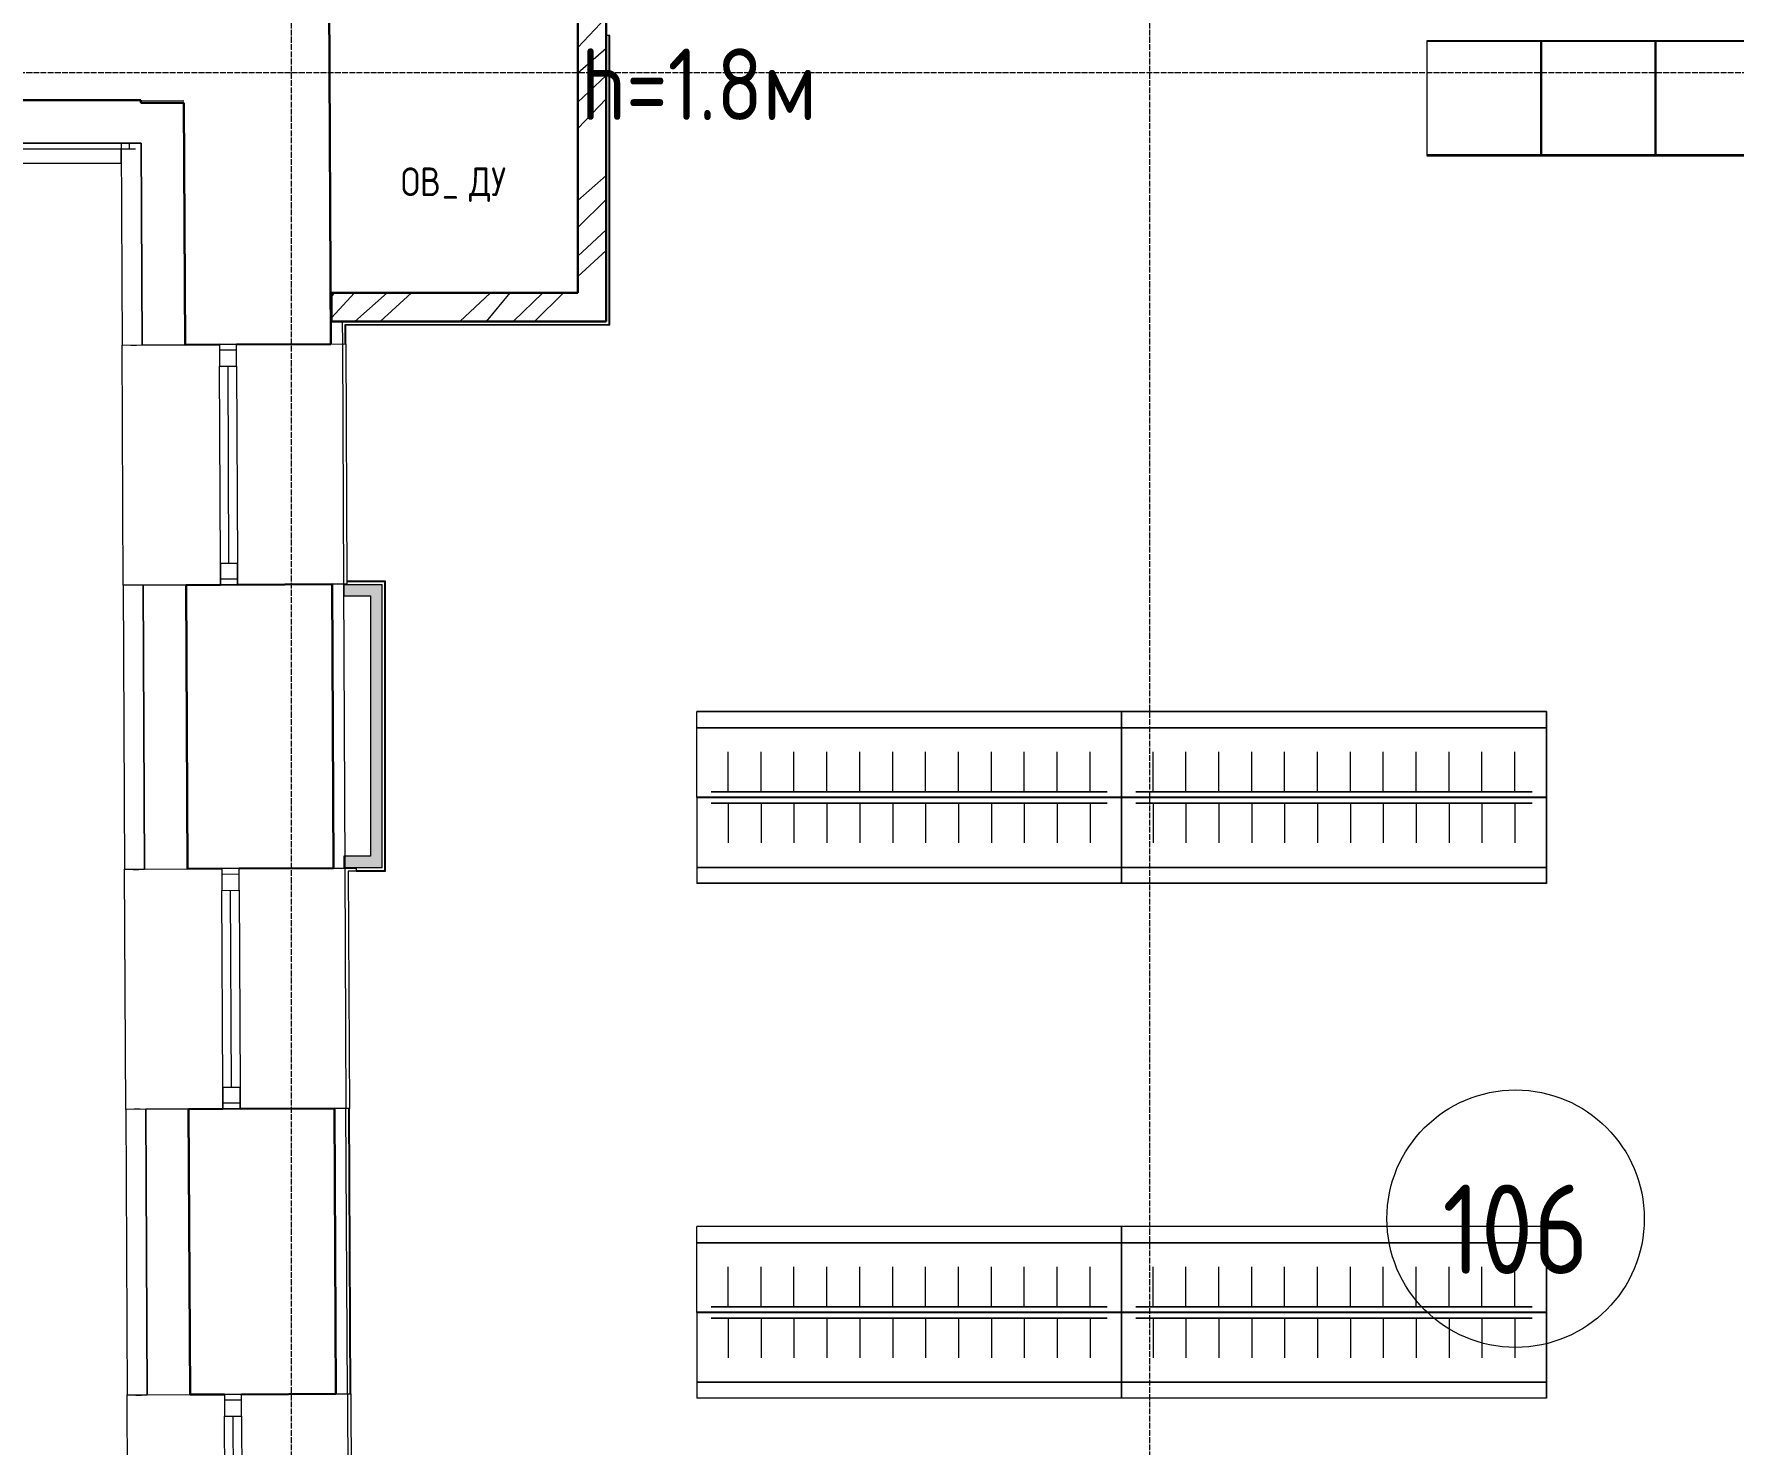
# Model space of a CAD drawing. Header units: millimetres. Extents: x -32 to 417638015, y -35 to 175284279.
# Drawn here: x 416263854 to 416269794, y 175235201 to 175240130 of the extents above; entities that cross this region are included whole.
import ezdxf
from ezdxf import colors
from ezdxf.entities.mleader import LeaderData, LeaderLine
from ezdxf.math import Vec2, Vec3

# ---------------------------------------------------------------- set-up
doc = ezdxf.new("R2010")
doc.units = ezdxf.units.MM
doc.linetypes.add('ADSK_Линия сетки', pattern=[25, 20, -2.5, 0, -2.5])
for name, color, linetype, lineweight in [('_ Окна', 7, 'Continuous', 9), ('_ЭМ_ТХобщее_слой', 7, 'Continuous', 30), ('Аннотация', 7, 'Continuous', 18), ('Окна', 7, 'Continuous', 9), ('Оси', 253, 'Continuous', 9), ('Перекрытие', 7, 'Continuous', 18), ('Стены внутренние', 7, 'Continuous', 18), ('Стены наружные', 7, 'Continuous', 18), ('Стены несущие', 7, 'Continuous', 30), ('Стены отделка', 7, 'Continuous', 30), ('Стены штриховка', 7, 'Continuous', 9), ('ШТРИХОВКА', 252, 'Continuous', 15)]:
    doc.layers.add(name, color=color, linetype=linetype, lineweight=lineweight)
doc.layers.add('_ЭМ_Надписи', color=7, linetype='Continuous')
doc.layers.add('ЭОМ_Лотки рабочие', color=5, linetype='Continuous')
doc.layers.add('Линии', color=7, linetype='Continuous', lineweight=9, true_color=0x00a600)
doc.styles.add('GOST Common', font='GOST_Common.ttf', dxfattribs={"width": 0.9, "height": 349.9999999999996})
doc.styles.add('GOST Common_5', font='GOST_Common.ttf', dxfattribs={"width": 0.9, "height": 200})
doc.styles.add('ЭОМ', font='isocpeur.ttf', dxfattribs={"width": 0.85, "height": 250})
pattern_1 = [(45, (-31496.66335460375, 188.9018102923583), (-269.4076836320746, 269.4076836320746), []), (45, (-31406.86075460375, 188.9018102923583), (-269.4076836320746, 269.4076836320746), []), (45, (-31317.05815460374, 188.9018102923583), (-269.4076836320746, 269.4076836320746), []), (45, (-31227.25535460375, 188.9018102923583), (-269.4076836320746, 269.4076836320746), [])]

# ---------------------------------------------------------------- blocks, each defined once
blk = doc.blocks.new('ТХ 1 этаж.')
at = {"color": 252, "lineweight": 0, "true_color": 0x939598}
for p, q in [((11381.10927252831, 7039.53339026001), (12581.10927252831, 7039.53339026001)), ((12581.10927252831, 7039.53339026001), (11381.10927252831, 7039.53339026001)), ((11381.10927252831, 7039.53339026001), (11381.10927252831, 6639.53339026001)), ((11381.10927252831, 6639.533390259894), (12381.10927252831, 6639.533390259894)), ((10314.4305206469, 4695.620639295201), (8829.430520647133, 4695.620639295201)), ((8829.430520647133, 4395.620639295201), (8829.430520647133, 4695.620639295201)), ((10314.4305206469, 4395.620639295201), (10314.4305206469, 4695.620639295201)), ((10314.4305206469, 4695.620639295201), (10314.4305206469, 4395.620639295201)), ((11799.43052064667, 4695.620639295201), (10314.4305206469, 4695.620639295201)), ((10314.4305206469, 4395.620639295201), (10314.4305206469, 4695.620639295201)), ((11799.43052064667, 4395.620639295201), (11799.43052064667, 4695.620639295201)), ((11799.43052064667, 4695.620639295201), (11799.43052064667, 4395.620639295201)), ((8829.430520647133, 4639.620639295201), (10314.4305206469, 4639.620639295201)), ((10314.4305206469, 4639.620639295201), (11799.43052064667, 4639.620639295201)), ((8939.430520647147, 4415.620639295201), (8939.430520647147, 4554.243053930695)), ((9054.430520647133, 4415.620639295201), (9054.430520647133, 4554.243053930695)), ((9169.430520647133, 4415.620639295201), (9169.430520647133, 4554.243053930695)), ((9284.430520647147, 4415.620639295201), (9284.430520647147, 4554.243053930695)), ((9399.430520647147, 4415.620639295201), (9399.430520647147, 4554.243053930695)), ((9514.430520647133, 4415.620639295201), (9514.430520647133, 4554.243053930695)), ((9629.430520647147, 4415.620639295201), (9629.430520647147, 4554.243053930695)), ((9744.430520647133, 4415.620639295201), (9744.430520647133, 4554.243053930695)), ((9859.430520647133, 4415.620639295201), (9859.430520647133, 4554.243053930695)), ((9974.430520647147, 4415.620639295201), (9974.430520647147, 4554.243053930695)), ((10089.43052064713, 4415.620639295201), (10089.43052064713, 4554.243053930695)), ((10204.43052064713, 4415.620639295201), (10204.43052064713, 4554.243053930695)), ((10424.43052064691, 4415.620639295201), (10424.43052064691, 4554.243053930695)), ((10539.4305206469, 4415.620639295201), (10539.4305206469, 4554.243053930695)), ((10654.4305206469, 4415.620639295201), (10654.4305206469, 4554.243053930695)), ((10769.43052064691, 4415.620639295201), (10769.43052064691, 4554.243053930695)), ((10884.43052064691, 4415.620639295201), (10884.43052064691, 4554.243053930695)), ((10999.4305206469, 4415.620639295201), (10999.4305206469, 4554.243053930695)), ((11114.43052064691, 4415.620639295201), (11114.43052064691, 4554.243053930695)), ((11229.4305206469, 4415.620639295201), (11229.4305206469, 4554.243053930695)), ((11344.4305206469, 4415.620639295201), (11344.4305206469, 4554.243053930695)), ((11459.43052064691, 4415.620639295201), (11459.43052064691, 4554.243053930695)), ((11574.4305206469, 4415.620639295201), (11574.4305206469, 4554.243053930695)), ((11689.4305206469, 4415.620639295201), (11689.4305206469, 4554.243053930695)), ((10314.4305206469, 4395.620639295201), (8829.430520647133, 4395.620639295201)), ((10314.4305206469, 4395.620639295201), (8829.430520647133, 4395.620639295201)), ((8829.430520647133, 4395.620639295201), (10314.4305206469, 4395.620639295201)), ((8829.430520647133, 4395.620639295201), (10314.4305206469, 4395.620639295201)), ((8829.430520647133, 4395.620639295201), (8829.430520647133, 4095.620639295201)), ((8879.430520647147, 4415.620639295201), (10264.43052064713, 4415.620639295201)), ((10314.4305206469, 4395.620639295201), (10314.4305206469, 4095.620639295201)), ((10314.4305206469, 4095.620639295201), (10314.4305206469, 4395.620639295201)), ((11799.43052064667, 4395.620639295201), (10314.4305206469, 4395.620639295201)), ((11799.43052064667, 4395.620639295201), (10314.4305206469, 4395.620639295201)), ((10314.4305206469, 4395.620639295201), (11799.43052064667, 4395.620639295201)), ((10314.4305206469, 4395.620639295201), (11799.43052064667, 4395.620639295201)), ((10314.4305206469, 4395.620639295201), (10314.4305206469, 4095.620639295201)), ((10364.43052064691, 4415.620639295201), (11749.4305206469, 4415.620639295201)), ((11799.43052064667, 4395.620639295201), (11799.43052064667, 4095.620639295201)), ((11799.43052064667, 4095.620639295201), (11799.43052064667, 4395.620639295201)), ((8879.430520647147, 4375.620639295201), (10264.43052064713, 4375.620639295201)), ((8939.430520647147, 4375.620639295201), (8939.430520647147, 4236.998224659706)), ((9054.430520647133, 4375.620639295201), (9054.430520647133, 4236.998224659706)), ((9169.430520647133, 4375.620639295201), (9169.430520647133, 4236.998224659706)), ((9284.430520647147, 4375.620639295201), (9284.430520647147, 4236.998224659706)), ((9399.430520647147, 4375.620639295201), (9399.430520647147, 4236.998224659706)), ((9514.430520647133, 4375.620639295201), (9514.430520647133, 4236.998224659706)), ((9629.430520647147, 4375.620639295201), (9629.430520647147, 4236.998224659706)), ((9744.430520647133, 4375.620639295201), (9744.430520647133, 4236.998224659706)), ((9859.430520647133, 4375.620639295201), (9859.430520647133, 4236.998224659706)), ((9974.430520647147, 4375.620639295201), (9974.430520647147, 4236.998224659706)), ((10089.43052064713, 4375.620639295201), (10089.43052064713, 4236.998224659706)), ((10204.43052064713, 4375.620639295201), (10204.43052064713, 4236.998224659706)), ((10364.43052064691, 4375.620639295201), (11749.4305206469, 4375.620639295201)), ((10424.43052064691, 4375.620639295201), (10424.43052064691, 4236.998224659706)), ((10539.4305206469, 4375.620639295201), (10539.4305206469, 4236.998224659706)), ((10654.4305206469, 4375.620639295201), (10654.4305206469, 4236.998224659706)), ((10769.43052064691, 4375.620639295201), (10769.43052064691, 4236.998224659706)), ((10884.43052064691, 4375.620639295201), (10884.43052064691, 4236.998224659706)), ((10999.4305206469, 4375.620639295201), (10999.4305206469, 4236.998224659706)), ((11114.43052064691, 4375.620639295201), (11114.43052064691, 4236.998224659706)), ((11229.4305206469, 4375.620639295201), (11229.4305206469, 4236.998224659706)), ((11344.4305206469, 4375.620639295201), (11344.4305206469, 4236.998224659706)), ((11459.43052064691, 4375.620639295201), (11459.43052064691, 4236.998224659706)), ((11574.4305206469, 4375.620639295201), (11574.4305206469, 4236.998224659706)), ((11689.4305206469, 4375.620639295201), (11689.4305206469, 4236.998224659706)), ((8829.430520647133, 4151.620639295201), (10314.4305206469, 4151.620639295201)), ((10314.4305206469, 4151.620639295201), (11799.43052064667, 4151.620639295201)), ((10314.4305206469, 4095.620639295201), (8829.430520647133, 4095.620639295201)), ((11799.43052064667, 4095.620639295201), (10314.4305206469, 4095.620639295201)), ((10314.4305206469, 2895.620639295201), (8829.430520647133, 2895.620639295201)), ((8829.430520647133, 2595.620639295201), (8829.430520647133, 2895.620639295201)), ((10314.4305206469, 2595.620639295201), (10314.4305206469, 2895.620639295201)), ((10314.4305206469, 2895.620639295201), (10314.4305206469, 2595.620639295201)), ((11799.43052064667, 2895.620639295201), (10314.4305206469, 2895.620639295201)), ((10314.4305206469, 2595.620639295201), (10314.4305206469, 2895.620639295201)), ((11799.43052064667, 2595.620639295201), (11799.43052064667, 2895.620639295201)), ((11799.43052064667, 2895.620639295201), (11799.43052064667, 2595.620639295201)), ((8829.430520647133, 2839.620639295201), (10314.4305206469, 2839.620639295201)), ((10314.4305206469, 2839.620639295201), (11799.43052064667, 2839.620639295201)), ((8939.430520647147, 2615.620639295201), (8939.430520647147, 2754.243053930695)), ((9054.430520647133, 2615.620639295201), (9054.430520647133, 2754.243053930695)), ((9169.430520647133, 2615.620639295201), (9169.430520647133, 2754.243053930695)), ((9284.430520647147, 2615.620639295201), (9284.430520647147, 2754.243053930695)), ((9399.430520647147, 2615.620639295201), (9399.430520647147, 2754.243053930695)), ((9514.430520647133, 2615.620639295201), (9514.430520647133, 2754.243053930695)), ((9629.430520647147, 2615.620639295201), (9629.430520647147, 2754.243053930695)), ((9744.430520647133, 2615.620639295201), (9744.430520647133, 2754.243053930695)), ((9859.430520647133, 2615.620639295201), (9859.430520647133, 2754.243053930695)), ((9974.430520647147, 2615.620639295201), (9974.430520647147, 2754.243053930695)), ((10089.43052064713, 2615.620639295201), (10089.43052064713, 2754.243053930695)), ((10204.43052064713, 2615.620639295201), (10204.43052064713, 2754.243053930695)), ((10424.43052064691, 2615.620639295201), (10424.43052064691, 2754.243053930695)), ((10539.4305206469, 2615.620639295201), (10539.4305206469, 2754.243053930695)), ((10654.4305206469, 2615.620639295201), (10654.4305206469, 2754.243053930695)), ((10769.43052064691, 2615.620639295201), (10769.43052064691, 2754.243053930695)), ((10884.43052064691, 2615.620639295201), (10884.43052064691, 2754.243053930695)), ((10999.4305206469, 2615.620639295201), (10999.4305206469, 2754.243053930695)), ((11114.43052064691, 2615.620639295201), (11114.43052064691, 2754.243053930695)), ((11229.4305206469, 2615.620639295201), (11229.4305206469, 2754.243053930695)), ((11344.4305206469, 2615.620639295201), (11344.4305206469, 2754.243053930695)), ((11459.43052064691, 2615.620639295201), (11459.43052064691, 2754.243053930695)), ((11574.4305206469, 2615.620639295201), (11574.4305206469, 2754.243053930695)), ((11689.4305206469, 2615.620639295201), (11689.4305206469, 2754.243053930695)), ((8879.430520647147, 2615.620639295201), (10264.43052064713, 2615.620639295201)), ((10364.43052064691, 2615.620639295201), (11749.4305206469, 2615.620639295201)), ((10314.4305206469, 2595.620639295201), (8829.430520647133, 2595.620639295201)), ((10314.4305206469, 2595.620639295201), (8829.430520647133, 2595.620639295201)), ((8829.430520647133, 2595.620639295201), (10314.4305206469, 2595.620639295201)), ((8829.430520647133, 2595.620639295201), (10314.4305206469, 2595.620639295201)), ((8829.430520647133, 2595.620639295201), (8829.430520647133, 2295.620639295201)), ((8879.430520647147, 2575.620639295201), (10264.43052064713, 2575.620639295201)), ((8939.430520647147, 2575.620639295201), (8939.430520647147, 2436.998224659706)), ((9054.430520647133, 2575.620639295201), (9054.430520647133, 2436.998224659706)), ((9169.430520647133, 2575.620639295201), (9169.430520647133, 2436.998224659706)), ((9284.430520647147, 2575.620639295201), (9284.430520647147, 2436.998224659706)), ((9399.430520647147, 2575.620639295201), (9399.430520647147, 2436.998224659706)), ((9514.430520647133, 2575.620639295201), (9514.430520647133, 2436.998224659706)), ((9629.430520647147, 2575.620639295201), (9629.430520647147, 2436.998224659706)), ((9744.430520647133, 2575.620639295201), (9744.430520647133, 2436.998224659706)), ((9859.430520647133, 2575.620639295201), (9859.430520647133, 2436.998224659706)), ((9974.430520647147, 2575.620639295201), (9974.430520647147, 2436.998224659706)), ((10089.43052064713, 2575.620639295201), (10089.43052064713, 2436.998224659706)), ((10204.43052064713, 2575.620639295201), (10204.43052064713, 2436.998224659706)), ((10314.4305206469, 2595.620639295201), (10314.4305206469, 2295.620639295201)), ((10314.4305206469, 2295.620639295201), (10314.4305206469, 2595.620639295201)), ((11799.43052064667, 2595.620639295201), (10314.4305206469, 2595.620639295201)), ((11799.43052064667, 2595.620639295201), (10314.4305206469, 2595.620639295201)), ((10314.4305206469, 2595.620639295201), (11799.43052064667, 2595.620639295201)), ((10314.4305206469, 2595.620639295201), (11799.43052064667, 2595.620639295201)), ((10314.4305206469, 2595.620639295201), (10314.4305206469, 2295.620639295201)), ((10364.43052064691, 2575.620639295201), (11749.4305206469, 2575.620639295201)), ((10424.43052064691, 2575.620639295201), (10424.43052064691, 2436.998224659706)), ((10539.4305206469, 2575.620639295201), (10539.4305206469, 2436.998224659706)), ((10654.4305206469, 2575.620639295201), (10654.4305206469, 2436.998224659706)), ((10769.43052064691, 2575.620639295201), (10769.43052064691, 2436.998224659706)), ((10884.43052064691, 2575.620639295201), (10884.43052064691, 2436.998224659706)), ((10999.4305206469, 2575.620639295201), (10999.4305206469, 2436.998224659706)), ((11114.43052064691, 2575.620639295201), (11114.43052064691, 2436.998224659706)), ((11229.4305206469, 2575.620639295201), (11229.4305206469, 2436.998224659706)), ((11344.4305206469, 2575.620639295201), (11344.4305206469, 2436.998224659706)), ((11459.43052064691, 2575.620639295201), (11459.43052064691, 2436.998224659706)), ((11574.4305206469, 2575.620639295201), (11574.4305206469, 2436.998224659706)), ((11689.4305206469, 2575.620639295201), (11689.4305206469, 2436.998224659706)), ((11799.43052064667, 2595.620639295201), (11799.43052064667, 2295.620639295201)), ((11799.43052064667, 2295.620639295201), (11799.43052064667, 2595.620639295201)), ((8829.430520647133, 2351.620639295201), (10314.4305206469, 2351.620639295201)), ((10314.4305206469, 2351.620639295201), (11799.43052064667, 2351.620639295201)), ((10314.4305206469, 2295.620639295201), (8829.430520647133, 2295.620639295201)), ((11799.43052064667, 2295.620639295201), (10314.4305206469, 2295.620639295201))]:
    blk.add_line(p, q, dxfattribs=at)
at = {"color": 252, "true_color": 0x939598}
for p, q in [((11781.10927252831, 6639.53339026001), (11781.10927252831, 7039.53339026001)), ((12181.10927252831, 6639.533390259894), (12181.10927252831, 7039.533390259894)), ((11381.10927252831, 6639.53339026001), (12581.10927252831, 6639.53339026001)), ((11381.10927252831, 6639.53339026001), (11781.10927252831, 6639.53339026001))]:
    blk.add_line(p, q, dxfattribs=at)
blk = doc.blocks.new('1 этаж')
at = {"layer": 'Стены внутренние', "lineweight": 9}
h = blk.add_hatch(dxfattribs=at)
h.set_pattern_fill('ANSI34', color=8, scale=20, style=0)
h.set_pattern_definition(pattern_1)
h.paths.add_polyline_path([(1556.768156856095, 7713.901810292336), (1656.768156856124, 7713.901810292336), (1656.768156856124, 8780.912750964777), (1556.768156856095, 8780.912750964777), (1556.768156856095, 8186.075984371604)])
h = blk.add_hatch(dxfattribs=at)
h.set_pattern_fill('ANSI34', color=8, scale=20, style=0)
h.set_pattern_definition(pattern_1)
h.paths.add_polyline_path([(1656.768156856124, 7613.901810292351), (1656.768156856124, 7713.901810292336), (696.7681568561529, 7713.901810292336), (696.7681568561529, 7613.901810292369), (1556.768156856095, 7613.901810292351)])
at = {"layer": 'Стены внутренние'}
for points in [[(739.6755332989269, 6654.617043210303), (872.9522242895619, 6654.617043210303), (872.9522242895619, 6694.617043210294), (739.6755332989269, 6694.25322732038), (739.6755332989269, 6662.490293558334)], [(872.9275870261772, 5704.65340452306), (872.9522242895619, 5705.073213763666), (872.9522242895619, 6654.617043210303), (832.9522242895619, 6654.617043210303), (832.9522242895619, 5704.65340452306), (872.7798394185374, 5704.65340452306)], [(742.8796179534402, 5704.65340452306), (832.9522242895619, 5705.073213763666), (832.9522242895619, 5744.65340452312), (742.689393677545, 5744.65340452312), (742.8776215057296, 5705.073213763666)]]:
    blk.add_hatch(color=8, dxfattribs=at).paths.add_polyline_path(points)
at = {"layer": '_ Окна', "color": 8, "lineweight": 18}
for p, q in [((364.1773292639449, 7533.674385008593), (304.1780077263456, 7533.389051821237)), ((304.1780077263456, 7533.389051821237), (304.5394297636643, 7457.389911206944)), ((364.5387513012636, 7457.675244394301), (364.1773292639449, 7533.674385008593)), ((304.5394297636643, 7457.389911206944), (364.5387513012636, 7457.675244394301)), ((307.8112503120225, 6769.397690909142), (367.8105718496219, 6769.683024096499)), ((308.1726723493412, 6693.398550294852), (307.8112503120225, 6769.397690909142)), ((367.8105718496219, 6769.683024096499), (368.1719938869405, 6693.683883482208)), ((368.1719938869405, 6693.683883482208), (308.1726723493412, 6693.398550294852)), ((372.8895025845599, 5701.695100727238), (312.8901810469605, 5701.409767539882)), ((312.8901810469605, 5701.409767539882), (313.2516030842792, 5625.410626925589)), ((373.2509246218785, 5625.695960112947), (372.8895025845599, 5701.695100727238)), ((313.2516030842792, 5625.410626925589), (373.2509246218785, 5625.695960112947)), ((316.5234236326375, 4937.418406627787), (376.5227451702368, 4937.703739815144)), ((316.8848456699561, 4861.419266013497), (316.5234236326375, 4937.418406627787)), ((376.5227451702368, 4937.703739815144), (376.8841672075554, 4861.704599200853)), ((376.8841672075554, 4861.704599200853), (316.8848456699561, 4861.419266013497)), ((381.6302092239242, 3863.715884292122), (321.6308876863249, 3863.430551104765)), ((321.6308876863249, 3863.430551104765), (321.9923097236436, 3787.431410490473)), ((381.9916312612429, 3787.71674367783), (381.6302092239242, 3863.715884292122)), ((321.9923097236436, 3787.431410490473), (381.9916312612429, 3787.71674367783))]:
    blk.add_line(p, q, dxfattribs=at)
at = {"layer": '_ Окна', "color": 8}
for p, q in [((364.2724403263972, 7513.674611162727), (304.2731187887979, 7513.38927797537)), ((337.8109110808262, 6769.54035750282), (334.5390905324701, 7457.532577800623)), ((368.0768828244882, 6713.683657328073), (308.0775612868889, 6713.398324140716)), ((372.9846136470122, 5681.695326881372), (312.9852921094129, 5681.409993694015)), ((346.5230844014412, 4937.561073221465), (343.2512638530851, 5625.553293519268)), ((376.7890561451032, 4881.704373046719), (316.7897346075039, 4881.419039859361)), ((381.7253202863765, 3843.716110446255), (321.7259987487772, 3843.430777258899)), ((355.2637910408055, 3099.581856786349), (351.9919704924495, 3787.574077084151))]:
    blk.add_line(p, q, dxfattribs=at)
at = {"layer": 'Линии', "color": 8}
blk.add_circle((4835.432703231927, 4477.829452225124), 450.0000000000006, dxfattribs=at)
at = {"layer": 'Окна', "color": 8}
for p, q in [((364.1773292639449, 7533.674385008593), (304.1780077263456, 7533.389051821237)), ((304.1780077263456, 7533.389051821237), (304.5394297636643, 7457.389911206944)), ((364.5387513012636, 7457.675244394301), (364.1773292639449, 7533.674385008593)), ((307.8112503120268, 6769.397690909143), (304.5394297636708, 7457.389911206945)), ((364.5387513013328, 7457.675244394301), (367.8105718496888, 6769.683024096499)), ((307.8112503120225, 6769.397690909142), (308.1726723493412, 6693.398550294852)), ((368.1719938869405, 6693.683883482208), (367.8105718496219, 6769.683024096499)), ((308.1726723493412, 6693.398550294852), (368.1719938869405, 6693.683883482208)), ((372.8895025845599, 5701.695100727238), (312.8901810469605, 5701.409767539882)), ((312.8901810469605, 5701.409767539882), (313.2516030842792, 5625.410626925589)), ((373.2509246218785, 5625.695960112947), (372.8895025845599, 5701.695100727238)), ((316.5234236326418, 4937.418406627788), (313.2516030842858, 5625.41062692559)), ((373.2509246219478, 5625.695960112947), (376.5227451703038, 4937.703739815144)), ((316.5234236326375, 4937.418406627787), (316.8848456699561, 4861.419266013497)), ((376.8841672075554, 4861.704599200853), (376.5227451702368, 4937.703739815144)), ((316.8848456699561, 4861.419266013497), (376.8841672075554, 4861.704599200853)), ((381.6302092239242, 3863.715884292122), (321.6308876863249, 3863.430551104765)), ((321.6308876863249, 3863.430551104765), (321.9923097236436, 3787.431410490473)), ((381.9916312612429, 3787.71674367783), (381.6302092239242, 3863.715884292122)), ((325.2641302720061, 3099.439190192671), (321.9923097236501, 3787.431410490473)), ((381.9916312613121, 3787.71674367783), (385.2634518096681, 3099.724523380028))]:
    blk.add_line(p, q, dxfattribs=at)
at = {"layer": 'Оси', "color": 8, "linetype": 'ADSK_Линия сетки'}
for p, q in [((556.7659264766962, -4162.595295516289), (556.7659264767744, 44411.90026894405)), ((3556.765926476695, -4162.595295516295), (3556.765926476774, 44411.90026894404)), ((-9557.52796469443, 8483.901810291965), (56672.20057343818, 8483.90181029175))]:
    blk.add_line(p, q, dxfattribs=at)
at = {"layer": 'Перекрытие', "color": 8}
for p, q in [((696.7681568561529, 7613.901810292362), (693.7995307523233, 7613.901810292362)), ((738.1725655886112, 6694.443449445283), (739.6755332989269, 6694.450596968891))]:
    blk.add_line(p, q, dxfattribs=at)
at = {"layer": 'Стены внутренние', "color": 8}
for p, q in [((734.1731454125256, 7535.433939663959), (738.1678100355202, 6695.443438137576)), ((742.8853187331406, 5703.454655382604), (746.8799833561352, 4863.464153856221)), ((751.626025372505, 3865.475438947487), (755.6206899954705, 3025.484937421103))]:
    blk.add_line(p, q, dxfattribs=at)
at = {"layer": 'Стены наружные', "color": 8}
for p, q in [((-9.595989156136056, 8237.491826409503), (-6364.626614976296, 8237.491826409503)), ((-6364.50224971438, 8217.491826409507), (-9.595989156136056, 8217.491826409438)), ((-31.82348303031176, 6691.781662233167), (-35.81814765330637, 7531.77216375955)), ((-5.813957485224819, 7531.009952723387), (14.18581636063755, 7531.105063785839)), ((746.1730097200198, 7535.491006301436), (750.1148084561573, 6706.617043210283)), ((750.1676743430144, 6695.500504775049), (748.1676969584369, 6695.490993668804)), ((-23.1113097096968, 4859.802377951808), (-27.1059743326914, 5699.792879478193)), ((2.900236109708203, 5698.605848991829), (2.893912587984232, 5699.935547147372)), ((2.900236109708203, 5698.605848991829), (22.90000995557057, 5698.700960054281)), ((22.89368643896887, 5700.030657134343), (22.90000995557057, 5698.700960054281)), ((782.9371375495975, 5692.653404523051), (754.9368209302484, 5692.653404523051)), ((754.9368209302484, 5692.653404523055), (758.8798476636584, 4863.521220493694)), ((26.88314319800702, 4861.135255362686), (6.883369352144655, 4861.040144300234)), ((-14.37060307030333, 3021.823161516693), (-18.36526769329794, 3861.813663043076)), ((11.63892247475451, 3861.051452006923), (31.63869632061687, 3861.146563069375)), ((763.6258896799991, 3865.532505584961), (767.5674633292365, 3036.705873343406))]:
    blk.add_line(p, q, dxfattribs=at)
at = {"layer": 'Стены несущие', "color": 8}
for p, q in [((688.458173369494, 8737.072311522537), (694.1735977208009, 7535.24371753907)), ((1656.768156856124, 7613.901810292351), (1656.768156856124, 8780.91275096474)), ((1556.768156856095, 8680.912750964762), (1556.768156856095, 7713.901810292329)), ((-3663.810698381189, 8387.491826410198), (30.11317756527569, 8387.491826410125)), ((30.11317756527569, 8387.491826410125), (30.15563443221617, 8378.564076923078)), ((30.15563443221617, 8378.564076923078), (180.1590546822117, 8378.20154168651)), ((180.1590546822117, 8378.20154168658), (184.1793646511796, 7532.818385446513)), ((184.1793646515289, 7532.818385446513), (180.159054682561, 8378.20154168658)), ((1556.768156856095, 7713.901810292329), (696.7681568561529, 7713.901810292329)), ((696.7681568561529, 7713.901810292329), (696.7681568561529, 7613.901810292351)), ((696.7681568561529, 7613.901810292351), (1656.768156856124, 7613.901810292351)), ((184.1793646511796, 7532.818385446513), (304.1780077263538, 7533.389051821232)), ((364.1773292639409, 7533.674385008591), (694.1735977207427, 7535.24371753907)), ((308.1726723493193, 6693.398550294827), (188.1740292741742, 6692.827883920132)), ((188.1740292741742, 6692.827883920132), (192.8915379717946, 5700.839101165197)), ((192.8915379721439, 5700.839101165197), (188.1740292745235, 6692.827883920132)), ((698.1682623437373, 6695.25321601269), (368.1719938869355, 6693.68388348219)), ((698.1682623437373, 6695.25321601269), (702.8857710414159, 5703.264433257686)), ((372.889502584585, 5701.695100727251), (702.8857710414159, 5703.264433257686)), ((192.8915379717946, 5700.839101165197), (312.8901810469688, 5701.409767539899)), ((316.8848456699634, 4861.419266013469), (196.8862025947892, 4860.84859963875)), ((196.8862025947892, 4860.84859963875), (201.6322446111881, 3862.859884730031)), ((201.6322446115373, 3862.859884730031), (196.8862025951385, 4860.848599638819)), ((706.8804356643523, 4863.273931731306), (376.8841672075796, 4861.704599200828)), ((711.6264776807511, 3865.285216822589), (706.8804356643523, 4863.273931731306)), ((201.6322446111881, 3862.859884730031), (321.6308876863332, 3863.43055110475)), ((381.6302092239494, 3863.715884292109), (711.6264776807511, 3865.285216822589))]:
    blk.add_line(p, q, dxfattribs=at)
at = {"layer": 'Стены отделка', "color": 8, "lineweight": 9}
for p, q in [((1668.768156856124, 8613.412750964788), (1656.768156856124, 8613.412750964788)), ((1668.768156856124, 7603.901810292318), (1668.768156856124, 8613.412750964788)), ((180.1254719033022, 8385.263264826983), (30.12716805929085, 8384.549931858583)), ((-6364.626614976296, 8237.491826410194), (30.82651859990438, 8237.491826410194)), ((30.82651859955513, 8237.491826410125), (-39.17268986089039, 8237.158937691518)), ((-39.17268986089039, 8237.158937691518), (-35.81814765333547, 7531.772163759571)), ((-39.07916081091389, 8167.491826409485), (-39.07916081091389, 8217.491826409438)), ((-9.595989156136056, 8217.491826409438), (-9.595989156136056, 8237.491826409503)), ((10.82629244285636, 8237.491826409503), (-9.595989156136056, 8237.491826409503)), ((-9.595989156136056, 8217.491826409438), (10.92140458081849, 8217.491826409438)), ((-6434.192689884308, 8167.491826409485), (-39.07916081091389, 8167.491826409485)), ((733.7994497185282, 7614.013961533106), (693.7999020267453, 7613.823739408206)), ((733.7994497185282, 7614.013961533106), (734.1731454124965, 7535.433939663966)), ((746.1730097200489, 7535.491006301436), (745.8571860424709, 7601.901810292355)), ((745.8571860425291, 7601.901810292355), (1666.768156856095, 7601.901810292355)), ((-35.81814765333547, 7531.772163759571), (34.18106080719735, 7532.105052478106)), ((34.1810608075175, 7532.105052478106), (184.1793646511796, 7532.818385446513)), ((694.1735977208009, 7535.24371753907), (746.1730097200489, 7535.491006301436)), ((38.17572543019196, 6692.11455095173), (-31.82348303034087, 6691.781662233192)), ((-31.82348303034087, 6691.781662233192), (-27.1059743326623, 5699.792879478187)), ((188.1740292741742, 6692.827883920132), (38.17572543054121, 6692.11455095173)), ((748.1676969584369, 6695.490993668804), (698.1682623437373, 6695.25321601269)), ((738.1678100354911, 6695.443438137589), (742.8796179534402, 5704.653404523051)), ((738.1717400449561, 6694.617043210284), (872.9522242895619, 6694.617043210284)), ((739.6755332989269, 6694.617043210284), (739.6755332989269, 6654.617043210294)), ((739.6755332989269, 6654.617043210294), (832.9522242895619, 6654.617043210294)), ((882.9522242895036, 6706.617043210281), (750.1148084561573, 6706.617043210281)), ((750.1148084561573, 6706.617043210281), (750.1676743429853, 6695.500504775058)), ((832.9522242895619, 6654.617043210294), (832.9522242895619, 5744.653404523113)), ((872.9522242895619, 5704.653404523051), (872.9522242895619, 6694.617043210284)), ((884.9522242895328, 5694.653404523018), (884.9522242895328, 6704.617043210317)), ((702.8857710414159, 5703.264433257686), (782.8848664248944, 5703.644877507482)), ((832.9522242895619, 5744.653404523113), (739.6755332989269, 5744.653404523113)), ((739.6755332989269, 5744.653404523113), (739.6755332989269, 5704.653404523051)), ((872.9522242895619, 5704.653404523051), (739.6755332989269, 5704.653404523051)), ((742.8796179534402, 5704.653404523051), (742.8853187331115, 5703.454655382584)), ((782.8848664248944, 5703.644877507482), (782.9371375496266, 5692.653404523055)), ((-27.1059743326623, 5699.792879478187), (42.89323412781232, 5700.125768196793)), ((42.89323412816157, 5700.125768196793), (192.8915379717946, 5700.839101165197)), ((782.9371375496266, 5692.653404523055), (882.952224289591, 5692.653404523055)), ((46.88789875080693, 4860.135266670415), (-23.11130970966769, 4859.802377951808)), ((-23.11130970966769, 4859.802377951808), (-18.36526769332704, 3861.813663043091)), ((196.8862025947892, 4860.84859963875), (46.88789875115617, 4860.135266670415)), ((758.8798476636293, 4863.521220493674), (706.8804356643523, 4863.273931731306)), ((751.626025372505, 3865.475438947487), (746.8799833561352, 4863.464153856205)), ((763.6258896799991, 3865.532505584957), (758.8798476636293, 4863.521220493674)), ((-18.36526769332704, 3861.813663043091), (51.63394076720579, 3862.146551761627)), ((51.63394076746772, 3862.146551761627), (201.6322446111881, 3862.859884730031)), ((711.6264776807511, 3865.285216822589), (763.6258896799991, 3865.532505584957))]:
    blk.add_line(p, q, dxfattribs=at)
at = {"layer": 'Стены штриховка', "color": 8}
for p, q in [((1666.768156856095, 7601.901810292355), (1666.768156856095, 8613.412750964788)), ((34.18106080719735, 7532.105052478106), (30.82651859955513, 8237.491826410125)), ((30.82651859990438, 8237.491826410125), (34.1810608075175, 7532.105052478106)), ((744.1730323354132, 7535.481495195225), (743.8476522129786, 7603.901810292387)), ((743.8476522130659, 7603.901810292387), (1668.768156856124, 7603.901810292318)), ((1668.768156856124, 7601.901810292355), (1668.768156856124, 7603.901810292318)), ((1666.768156856095, 7601.901810292355), (1668.768156856124, 7601.901810292355)), ((42.89323412781232, 5700.125768196793), (38.17572543019196, 6692.11455095173)), ((38.17572543054121, 6692.11455095173), (42.89323412816157, 5700.125768196793)), ((750.124319669907, 6704.617043210317), (884.9522242895328, 6704.617043210317)), ((882.952224289591, 5692.653404523055), (882.9522242895036, 6706.617043210281)), ((884.9522242895328, 6706.617043210281), (882.9522242895036, 6706.617043210281)), ((884.9522242895328, 6704.617043210317), (884.9522242895328, 6706.617043210281)), ((782.9276263357606, 5694.653404523018), (884.9522242895328, 5694.653404523018)), ((882.952224289591, 5692.653404523055), (884.9522242895328, 5692.653404523055)), ((884.9522242895328, 5692.653404523055), (884.9522242895328, 5694.653404523018)), ((51.63394076720579, 3862.146551761627), (46.88789875080693, 4860.135266670415)), ((46.88789875115617, 4860.135266670415), (51.63394076746772, 3862.146551761627)), ((761.6259122954216, 3865.522994478746), (756.8798702790518, 4863.511709387396))]:
    blk.add_line(p, q, dxfattribs=at)
at = {"layer": 'ЭОМ_Лотки рабочие'}
blk.add_blockref('ТХ 1 этаж.', (-6856.491728035588, 1554.379405807718), dxfattribs=at)
at = {"layer": 'Аннотация', "color": 8, "style": 'GOST Common_5', "width": 0.9}
for s, p in [('ОВ', (938.5180971324153, 8052.442516628827)), ('ДУ', (1177.018097132415, 8052.442516628827)), ('_', (1082.518097132415, 8052.442516628827))]:
    blk.add_text(s, height=100, dxfattribs=at).set_placement(p)
at = {"layer": 'Аннотация', "color": 8, "lineweight": 9, "insert": (4835.432703231927, 4440.881331966491), "char_height": 312.5000000000001, "width": 520.2111192702771, "attachment_point": 5, "line_spacing_factor": 1.022765581104984, "style": 'GOST Common'}
blk.add_mtext('106', dxfattribs=at)
blk = doc.blocks.new('_ЭМ_ТХ2_1этаж')
at = {"color": 252, "lineweight": 0, "true_color": 0x939598}
for p, q in [((122529.0001520516, -62153.97787870119), (123729.0001520516, -62153.97787870119)), ((123729.0001520516, -62153.97787870119), (122529.0001520516, -62153.97787870119)), ((122529.0001520516, -62153.97787870119), (122529.0001520516, -62553.97787870119)), ((122529.0001520516, -62553.97787870131), (123529.0001520516, -62553.97787870131)), ((121462.3214001701, -64497.89062966598), (119977.3214001704, -64497.89062966598)), ((119977.3214001704, -64797.89062966598), (119977.3214001704, -64497.89062966598)), ((121462.3214001701, -64797.89062966598), (121462.3214001701, -64497.89062966598)), ((121462.3214001701, -64497.89062966598), (121462.3214001701, -64797.89062966598)), ((122947.3214001699, -64497.89062966598), (121462.3214001701, -64497.89062966598)), ((121462.3214001701, -64797.89062966598), (121462.3214001701, -64497.89062966598)), ((122947.3214001699, -64797.89062966598), (122947.3214001699, -64497.89062966598)), ((122947.3214001699, -64497.89062966598), (122947.3214001699, -64797.89062966598)), ((119977.3214001704, -64553.89062966598), (121462.3214001701, -64553.89062966598)), ((121462.3214001701, -64553.89062966598), (122947.3214001699, -64553.89062966598)), ((120087.3214001704, -64777.89062966598), (120087.3214001704, -64639.26821503049)), ((120202.3214001704, -64777.89062966598), (120202.3214001704, -64639.26821503049)), ((120317.3214001704, -64777.89062966598), (120317.3214001704, -64639.26821503049)), ((120432.3214001704, -64777.89062966598), (120432.3214001704, -64639.26821503049)), ((120547.3214001704, -64777.89062966598), (120547.3214001704, -64639.26821503049)), ((120662.3214001704, -64777.89062966598), (120662.3214001704, -64639.26821503049)), ((120777.3214001704, -64777.89062966598), (120777.3214001704, -64639.26821503049)), ((120892.3214001704, -64777.89062966598), (120892.3214001704, -64639.26821503049)), ((121007.3214001704, -64777.89062966598), (121007.3214001704, -64639.26821503049)), ((121122.3214001704, -64777.89062966598), (121122.3214001704, -64639.26821503049)), ((121237.3214001704, -64777.89062966598), (121237.3214001704, -64639.26821503049)), ((121352.3214001704, -64777.89062966598), (121352.3214001704, -64639.26821503049)), ((121572.3214001702, -64777.89062966598), (121572.3214001702, -64639.26821503049)), ((121687.3214001701, -64777.89062966598), (121687.3214001701, -64639.26821503049)), ((121802.3214001701, -64777.89062966598), (121802.3214001701, -64639.26821503049)), ((121917.3214001702, -64777.89062966598), (121917.3214001702, -64639.26821503049)), ((122032.3214001702, -64777.89062966598), (122032.3214001702, -64639.26821503049)), ((122147.3214001701, -64777.89062966598), (122147.3214001701, -64639.26821503049)), ((122262.3214001702, -64777.89062966598), (122262.3214001702, -64639.26821503049)), ((122377.3214001701, -64777.89062966598), (122377.3214001701, -64639.26821503049)), ((122492.3214001701, -64777.89062966598), (122492.3214001701, -64639.26821503049)), ((122607.3214001702, -64777.89062966598), (122607.3214001702, -64639.26821503049)), ((122722.3214001701, -64777.89062966598), (122722.3214001701, -64639.26821503049)), ((122837.3214001701, -64777.89062966598), (122837.3214001701, -64639.26821503049)), ((121462.3214001701, -64797.89062966598), (119977.3214001704, -64797.89062966598)), ((121462.3214001701, -64797.89062966598), (119977.3214001704, -64797.89062966598)), ((119977.3214001704, -64797.89062966598), (121462.3214001701, -64797.89062966598)), ((119977.3214001704, -64797.89062966598), (121462.3214001701, -64797.89062966598)), ((119977.3214001704, -64797.89062966598), (119977.3214001704, -65097.89062966598)), ((120027.3214001704, -64777.89062966598), (121412.3214001704, -64777.89062966598)), ((121462.3214001701, -64797.89062966598), (121462.3214001701, -65097.89062966598)), ((121462.3214001701, -65097.89062966598), (121462.3214001701, -64797.89062966598)), ((122947.3214001699, -64797.89062966598), (121462.3214001701, -64797.89062966598)), ((122947.3214001699, -64797.89062966598), (121462.3214001701, -64797.89062966598)), ((121462.3214001701, -64797.89062966598), (122947.3214001699, -64797.89062966598)), ((121462.3214001701, -64797.89062966598), (122947.3214001699, -64797.89062966598)), ((121462.3214001701, -64797.89062966598), (121462.3214001701, -65097.89062966598)), ((121512.3214001702, -64777.89062966598), (122897.3214001701, -64777.89062966598)), ((122947.3214001699, -64797.89062966598), (122947.3214001699, -65097.89062966598)), ((122947.3214001699, -65097.89062966598), (122947.3214001699, -64797.89062966598)), ((120027.3214001704, -64817.89062966598), (121412.3214001704, -64817.89062966598)), ((120087.3214001704, -64817.89062966598), (120087.3214001704, -64956.51304430148)), ((120202.3214001704, -64817.89062966598), (120202.3214001704, -64956.51304430148)), ((120317.3214001704, -64817.89062966598), (120317.3214001704, -64956.51304430148)), ((120432.3214001704, -64817.89062966598), (120432.3214001704, -64956.51304430148)), ((120547.3214001704, -64817.89062966598), (120547.3214001704, -64956.51304430148)), ((120662.3214001704, -64817.89062966598), (120662.3214001704, -64956.51304430148)), ((120777.3214001704, -64817.89062966598), (120777.3214001704, -64956.51304430148)), ((120892.3214001704, -64817.89062966598), (120892.3214001704, -64956.51304430148)), ((121007.3214001704, -64817.89062966598), (121007.3214001704, -64956.51304430148)), ((121122.3214001704, -64817.89062966598), (121122.3214001704, -64956.51304430148)), ((121237.3214001704, -64817.89062966598), (121237.3214001704, -64956.51304430148)), ((121352.3214001704, -64817.89062966598), (121352.3214001704, -64956.51304430148)), ((121512.3214001702, -64817.89062966598), (122897.3214001701, -64817.89062966598)), ((121572.3214001702, -64817.89062966598), (121572.3214001702, -64956.51304430148)), ((121687.3214001701, -64817.89062966598), (121687.3214001701, -64956.51304430148)), ((121802.3214001701, -64817.89062966598), (121802.3214001701, -64956.51304430148)), ((121917.3214001702, -64817.89062966598), (121917.3214001702, -64956.51304430148)), ((122032.3214001702, -64817.89062966598), (122032.3214001702, -64956.51304430148)), ((122147.3214001701, -64817.89062966598), (122147.3214001701, -64956.51304430148)), ((122262.3214001702, -64817.89062966598), (122262.3214001702, -64956.51304430148)), ((122377.3214001701, -64817.89062966598), (122377.3214001701, -64956.51304430148)), ((122492.3214001701, -64817.89062966598), (122492.3214001701, -64956.51304430148)), ((122607.3214001702, -64817.89062966598), (122607.3214001702, -64956.51304430148)), ((122722.3214001701, -64817.89062966598), (122722.3214001701, -64956.51304430148)), ((122837.3214001701, -64817.89062966598), (122837.3214001701, -64956.51304430148)), ((119977.3214001704, -65041.89062966598), (121462.3214001701, -65041.89062966598)), ((121462.3214001701, -65041.89062966598), (122947.3214001699, -65041.89062966598)), ((121462.3214001701, -65097.89062966598), (119977.3214001704, -65097.89062966598)), ((122947.3214001699, -65097.89062966598), (121462.3214001701, -65097.89062966598)), ((121462.3214001701, -66297.89062966598), (119977.3214001704, -66297.89062966598)), ((119977.3214001704, -66597.89062966598), (119977.3214001704, -66297.89062966598)), ((121462.3214001701, -66597.89062966598), (121462.3214001701, -66297.89062966598)), ((121462.3214001701, -66297.89062966598), (121462.3214001701, -66597.89062966598)), ((122947.3214001699, -66297.89062966597), (121462.3214001701, -66297.89062966597)), ((121462.3214001701, -66597.89062966597), (121462.3214001701, -66297.89062966597)), ((122947.3214001699, -66597.89062966597), (122947.3214001699, -66297.89062966597)), ((122947.3214001699, -66297.89062966597), (122947.3214001699, -66597.89062966597)), ((119977.3214001704, -66353.89062966598), (121462.3214001701, -66353.89062966598)), ((121462.3214001701, -66353.89062966597), (122947.3214001699, -66353.89062966597)), ((120087.3214001704, -66577.89062966598), (120087.3214001704, -66439.26821503049)), ((120202.3214001704, -66577.89062966598), (120202.3214001704, -66439.26821503049)), ((120317.3214001704, -66577.89062966598), (120317.3214001704, -66439.26821503049)), ((120432.3214001704, -66577.89062966598), (120432.3214001704, -66439.26821503049)), ((120547.3214001704, -66577.89062966598), (120547.3214001704, -66439.26821503049)), ((120662.3214001704, -66577.89062966598), (120662.3214001704, -66439.26821503049)), ((120777.3214001704, -66577.89062966598), (120777.3214001704, -66439.26821503049)), ((120892.3214001704, -66577.89062966598), (120892.3214001704, -66439.26821503049)), ((121007.3214001704, -66577.89062966598), (121007.3214001704, -66439.26821503049)), ((121122.3214001704, -66577.89062966598), (121122.3214001704, -66439.26821503049)), ((121237.3214001704, -66577.89062966598), (121237.3214001704, -66439.26821503049)), ((121352.3214001704, -66577.89062966598), (121352.3214001704, -66439.26821503049)), ((121572.3214001702, -66577.89062966597), (121572.3214001702, -66439.26821503048)), ((121687.3214001701, -66577.89062966597), (121687.3214001701, -66439.26821503048)), ((121802.3214001701, -66577.89062966597), (121802.3214001701, -66439.26821503048)), ((121917.3214001702, -66577.89062966597), (121917.3214001702, -66439.26821503048)), ((122032.3214001702, -66577.89062966597), (122032.3214001702, -66439.26821503048)), ((122147.3214001701, -66577.89062966597), (122147.3214001701, -66439.26821503048)), ((122262.3214001702, -66577.89062966597), (122262.3214001702, -66439.26821503048)), ((122377.3214001701, -66577.89062966597), (122377.3214001701, -66439.26821503048)), ((122492.3214001701, -66577.89062966597), (122492.3214001701, -66439.26821503048)), ((122607.3214001702, -66577.89062966597), (122607.3214001702, -66439.26821503048)), ((122722.3214001701, -66577.89062966597), (122722.3214001701, -66439.26821503048)), ((122837.3214001701, -66577.89062966597), (122837.3214001701, -66439.26821503048)), ((120027.3214001704, -66577.89062966598), (121412.3214001704, -66577.89062966598)), ((121512.3214001702, -66577.89062966597), (122897.3214001701, -66577.89062966597)), ((121462.3214001701, -66597.89062966598), (119977.3214001704, -66597.89062966598)), ((121462.3214001701, -66597.89062966598), (119977.3214001704, -66597.89062966598)), ((119977.3214001704, -66597.89062966598), (121462.3214001701, -66597.89062966598)), ((119977.3214001704, -66597.89062966598), (121462.3214001701, -66597.89062966598)), ((119977.3214001704, -66597.89062966598), (119977.3214001704, -66897.89062966598)), ((120027.3214001704, -66617.89062966598), (121412.3214001704, -66617.89062966598)), ((120087.3214001704, -66617.89062966598), (120087.3214001704, -66756.51304430148)), ((120202.3214001704, -66617.89062966598), (120202.3214001704, -66756.51304430148)), ((120317.3214001704, -66617.89062966598), (120317.3214001704, -66756.51304430148)), ((120432.3214001704, -66617.89062966598), (120432.3214001704, -66756.51304430148)), ((120547.3214001704, -66617.89062966598), (120547.3214001704, -66756.51304430148)), ((120662.3214001704, -66617.89062966598), (120662.3214001704, -66756.51304430148)), ((120777.3214001704, -66617.89062966598), (120777.3214001704, -66756.51304430148)), ((120892.3214001704, -66617.89062966598), (120892.3214001704, -66756.51304430148)), ((121007.3214001704, -66617.89062966598), (121007.3214001704, -66756.51304430148)), ((121122.3214001704, -66617.89062966598), (121122.3214001704, -66756.51304430148)), ((121237.3214001704, -66617.89062966598), (121237.3214001704, -66756.51304430148)), ((121352.3214001704, -66617.89062966598), (121352.3214001704, -66756.51304430148)), ((121462.3214001701, -66597.89062966598), (121462.3214001701, -66897.89062966598)), ((121462.3214001701, -66897.89062966598), (121462.3214001701, -66597.89062966598)), ((122947.3214001699, -66597.89062966597), (121462.3214001701, -66597.89062966597)), ((122947.3214001699, -66597.89062966597), (121462.3214001701, -66597.89062966597)), ((121462.3214001701, -66597.89062966597), (122947.3214001699, -66597.89062966597)), ((121462.3214001701, -66597.89062966597), (122947.3214001699, -66597.89062966597)), ((121462.3214001701, -66597.89062966597), (121462.3214001701, -66897.89062966597)), ((121512.3214001702, -66617.89062966597), (122897.3214001701, -66617.89062966597)), ((121572.3214001702, -66617.89062966597), (121572.3214001702, -66756.51304430146)), ((121687.3214001701, -66617.89062966597), (121687.3214001701, -66756.51304430146)), ((121802.3214001701, -66617.89062966597), (121802.3214001701, -66756.51304430146)), ((121917.3214001702, -66617.89062966597), (121917.3214001702, -66756.51304430146)), ((122032.3214001702, -66617.89062966597), (122032.3214001702, -66756.51304430146)), ((122147.3214001701, -66617.89062966597), (122147.3214001701, -66756.51304430146)), ((122262.3214001702, -66617.89062966597), (122262.3214001702, -66756.51304430146)), ((122377.3214001701, -66617.89062966597), (122377.3214001701, -66756.51304430146)), ((122492.3214001701, -66617.89062966597), (122492.3214001701, -66756.51304430146)), ((122607.3214001702, -66617.89062966597), (122607.3214001702, -66756.51304430146)), ((122722.3214001701, -66617.89062966597), (122722.3214001701, -66756.51304430146)), ((122837.3214001701, -66617.89062966597), (122837.3214001701, -66756.51304430146)), ((122947.3214001699, -66597.89062966597), (122947.3214001699, -66897.89062966597)), ((122947.3214001699, -66897.89062966597), (122947.3214001699, -66597.89062966597)), ((119977.3214001704, -66841.89062966598), (121462.3214001701, -66841.89062966598)), ((121462.3214001701, -66841.89062966597), (122947.3214001699, -66841.89062966597)), ((121462.3214001701, -66897.89062966598), (119977.3214001704, -66897.89062966598)), ((122947.3214001699, -66897.89062966597), (121462.3214001701, -66897.89062966597))]:
    blk.add_line(p, q, dxfattribs=at)
at = {"color": 252, "true_color": 0x939598}
for p, q in [((122929.0001520516, -62553.97787870119), (122929.0001520516, -62153.97787870119)), ((123329.0001520516, -62553.97787870131), (123329.0001520516, -62153.97787870131)), ((122529.0001520516, -62553.97787870119), (123729.0001520516, -62553.97787870119)), ((122529.0001520516, -62553.97787870119), (122929.0001520516, -62553.97787870119))]:
    blk.add_line(p, q, dxfattribs=at)

msp = doc.modelspace()

# ---------------------------------------------------------------- block references
at = {"layer": '_ЭМ_ТХобщее_слой', "lineweight": 50}
msp.add_blockref('_ЭМ_ТХ2_1этаж', (416146193.7251987, 175302259.5538031), dxfattribs=at)
at = {"layer": 'ШТРИХОВКА'}
msp.add_blockref('1 этаж', (416264198.1010904, 175231510.6631508), dxfattribs=at)

# ---------------------------------------------------------------- leaders
at = {"layer": '_ЭМ_Надписи', "color": 7, "ltscale": 5}
ml = msp.add_multileader_mtext('Standard', dxfattribs=at)
ml.set_content('{\\fGOST Common|b0|i0|c204|p34;\\W0.9;\\C256;1ЩРС-1\\fISOCPEUR|b0|i0|c204|p34;\\W0.85; Гр.1\\PРезерв\\P\\pxql;\\fGOST Common|b0|i0|c0|p34;\\W0.9;h=\\fGOST Common|b0|i0|c204|p34;1\\fGOST Common|b0|i0|c0|p34;.\\fGOST Common|b0|i0|c204|p34;8м}', color=1, style='ЭОМ')
ml.set_leader_properties()
ml.build(insert=Vec2(0, 0))
ml.multileader.update_dxf_attribs({"text_left_attachment_type": 6, "text_right_attachment_type": 6, "dogleg_length": 0, "arrow_head_size": 200})
ctx = ml.context
ctx.base_point, ctx.char_height, ctx.arrow_head_size, ctx.landing_gap_size, ctx.plane_origin = Vec3(416265765.471693, 175240612.2903149, -64.26463315267222), 250, 200, 0, Vec3(416240246.0477957, 175256033.2903633, -64.26463315267222)
ctx.left_attachment, ctx.right_attachment = 6, 6
notes = []
notes.append((ctx, [(0, (1, 1, 0), (416265765.471693, 175240612.2903149, -64.26463315267222), (1, 0), 0, [(0, [(416264408.2735028, 175242308.7139054, -64.26463315267222)], 0, [])])]))
ctx.mtext.insert, ctx.mtext.width, ctx.mtext.defined_height, ctx.mtext.flow_direction = Vec3(416265765.471693, 175240912.2903149, -64.26463315267222), 1629.2555459595, 545.6159617257083, 5
for ctx, leaders in notes:
    for number, flags, end, landing, length, lines in leaders:
        leader = LeaderData()
        leader.index, (leader.has_last_leader_line, leader.has_dogleg_vector, leader.attachment_direction) = number, flags
        leader.last_leader_point, leader.dogleg_vector, leader.dogleg_length = Vec3(end), Vec3(landing), length
        for number, points, colour, breaks in lines:
            line = LeaderLine()
            line.index, line.vertices, line.color, line.breaks = number, Vec3.list(points), colors.encode_raw_color(colour), breaks
            leader.lines.append(line)
        ctx.leaders.append(leader)

doc.saveas('drawing.dxf')
